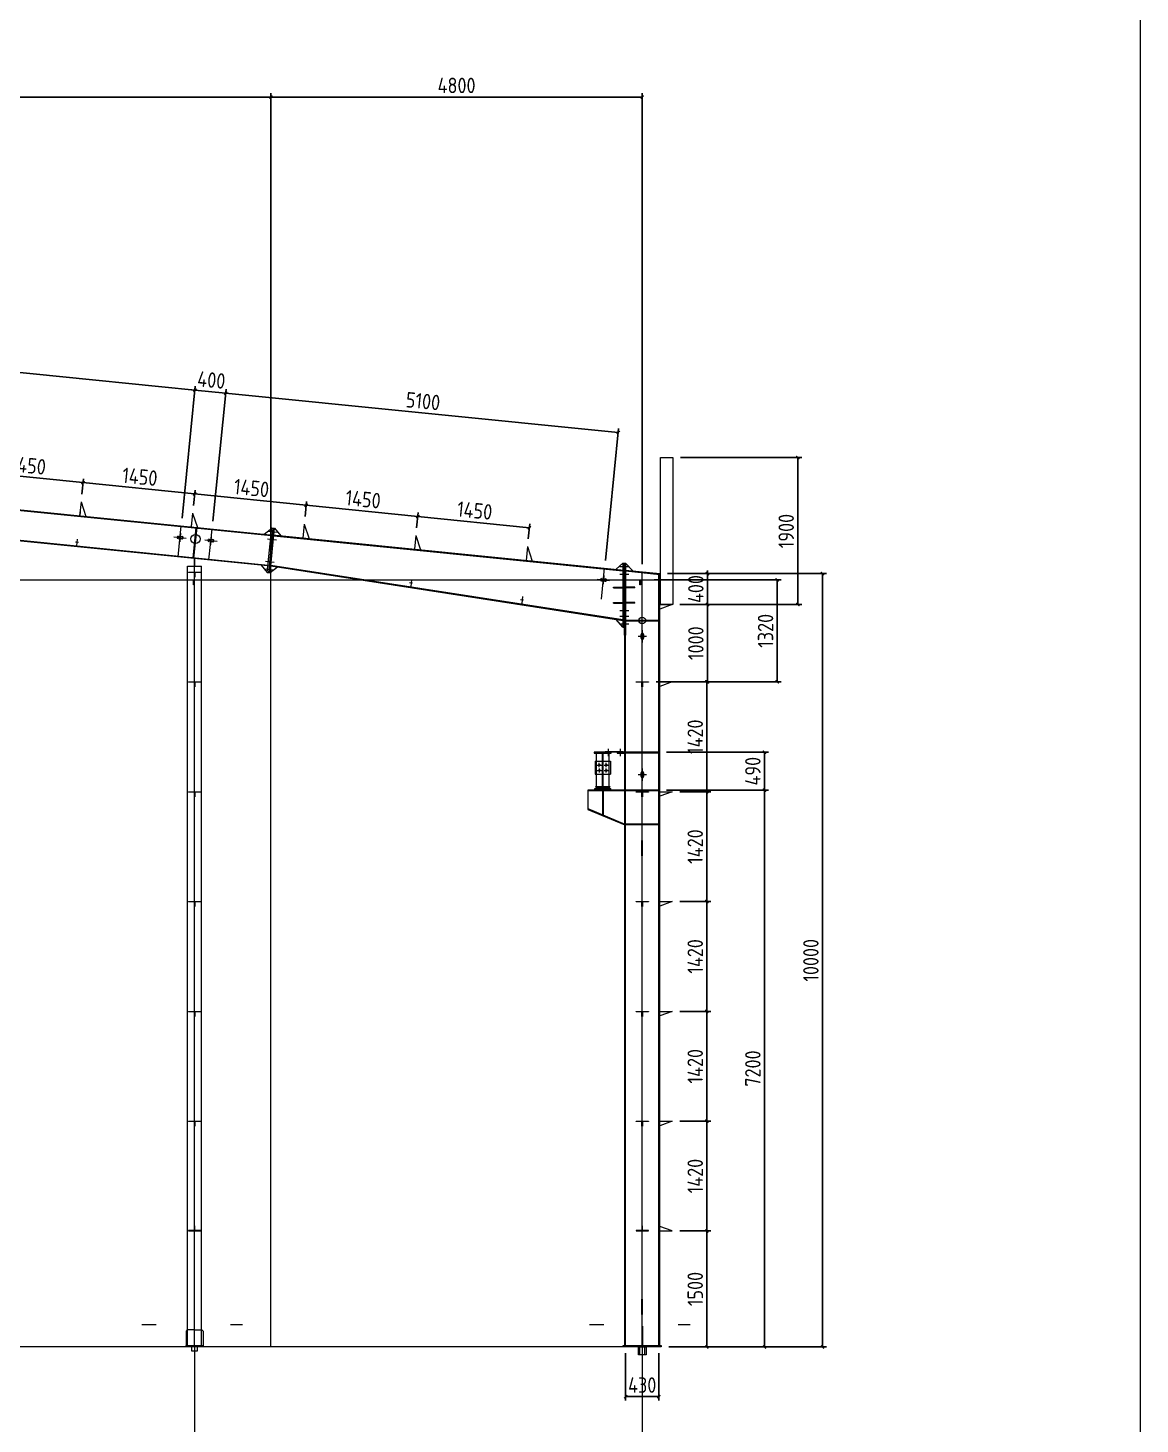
# Model space of a CAD drawing. Extents: x 485428 to 797698, y 56414 to 211814.
# Drawn here: x 658162 to 672538, y 91900 to 109952 of the extents above; entities that cross this region are included whole.
import ezdxf

# ---------------------------------------------------------------- set-up
doc = ezdxf.new("R2010")
doc.units = 0
doc.header["$LTSCALE"] = 1000
doc.header["$MEASUREMENT"] = 0
doc.layers.add('AXIS', color=3, linetype='Continuous')
doc.layers.add('DOTE', color=1, linetype='Continuous')
doc.styles.get("Standard").update_dxf_attribs({"font": 'gbenor.shx', "bigfont": 'gbcbig.shx'})
doc.dimstyles.get("Standard").update_dxf_attribs({"dimscale": 100, "dimtxt": 2, "dimasz": 0.4, "dimexe": 0.5, "dimexo": 1, "dimgap": 0.5, "dimtad": 1, "dimdec": 0, "dimzin": 0, "dimdsep": 46, "dimtxsty": 'Standard', "dimblk": 'ARCHTICK', "dimcen": 0.09, "dimadec": 0, "dimazin": 0, "dimtfac": 1, "dimtdec": 0, "dimtix": 1, "dimtmove": 2, "dimatfit": 3, "dimfxl": 1, "dimtolj": 1, "dimtzin": 0, "dimarcsym": 0})

# ---------------------------------------------------------------- blocks, each defined once
blk = doc.blocks.new('_ArchTick')
at = {"color": 0, "linetype": 'ByBlock', "const_width": 0.4}
blk.add_lwpolyline([(-0.5, -0.5), (0.5, 0.5)], dxfattribs=at)
blk = doc.blocks.new('*D109')
at = {"color": 3, "lineweight": -2}
for p, q in [((654303, 104197), (654303, 109109)), ((654303, 109059), (661303, 109059)), ((661303, 103297), (661303, 109109))]:
    blk.add_line(p, q, dxfattribs=at)
at = {"layer": 'Defpoints', "color": 0}
for p in [(661303, 109059), (654303, 104097), (661303, 103197)]:
    blk.add_point(p, dxfattribs=at)
at = {"color": 3, "lineweight": -2, "xscale": 40, "yscale": 40, "zscale": 40, "rotation": 180}
blk.add_blockref('_ArchTick', (654303, 109059), dxfattribs=at)
at = {"color": 3, "lineweight": -2, "xscale": 40, "yscale": 40, "zscale": 40}
blk.add_blockref('_ArchTick', (661303, 109059), dxfattribs=at)
at = {"color": 0, "lineweight": 15, "insert": (657803, 109209), "char_height": 200, "attachment_point": 5}
blk.add_mtext('\\A1;7000', dxfattribs=at)
blk = doc.blocks.new('*D111')
at = {"color": 3, "lineweight": -2}
for p, q in [((661303, 103298), (661303, 109109)), ((661303, 109059), (666103, 109059)), ((666103, 103019), (666103, 109109))]:
    blk.add_line(p, q, dxfattribs=at)
at = {"layer": 'Defpoints', "color": 0}
for p in [(666103, 109059), (661303, 103198), (666103, 102919)]:
    blk.add_point(p, dxfattribs=at)
at = {"color": 3, "lineweight": -2, "xscale": 40, "yscale": 40, "zscale": 40, "rotation": 180}
blk.add_blockref('_ArchTick', (661303, 109059), dxfattribs=at)
at = {"color": 3, "lineweight": -2, "xscale": 40, "yscale": 40, "zscale": 40}
blk.add_blockref('_ArchTick', (666103, 109059), dxfattribs=at)
at = {"color": 0, "lineweight": 15, "insert": (663703, 109209), "char_height": 200, "attachment_point": 5}
blk.add_mtext('\\A1;4800', dxfattribs=at)
blk = doc.blocks.new('*D197')
at = {"color": 3, "lineweight": -2}
for p, q in [((657416, 104067), (657436, 104269)), ((657431, 104219), (658874, 104073)), ((658859, 103923), (658879, 104123))]:
    blk.add_line(p, q, dxfattribs=at)
at = {"layer": 'Defpoints', "color": 0}
for p in [(658874, 104073), (657406, 103968), (658849, 103823)]:
    blk.add_point(p, dxfattribs=at)
at = {"color": 3, "lineweight": -2, "xscale": 40, "yscale": 40, "zscale": 40}
for p, rotation in [((657431, 104219), 174.2225783567123), ((658874, 104073), 354.2225783567123)]:
    blk.add_blockref('_ArchTick', p, dxfattribs=dict(at, rotation=rotation))
at = {"color": 0, "lineweight": 15, "insert": (658168, 104295), "char_height": 200, "attachment_point": 5, "rotation": 354.2226}
blk.add_mtext('\\A1;1450', dxfattribs=at)
blk = doc.blocks.new('*D198')
at = {"color": 3, "lineweight": -2}
for p, q in [((658859, 103923), (658879, 104123)), ((658874, 104073), (660317, 103927)), ((660302, 103779), (660322, 103977))]:
    blk.add_line(p, q, dxfattribs=at)
at = {"layer": 'Defpoints', "color": 0}
for p in [(658849, 103823), (660317, 103927), (660291, 103679)]:
    blk.add_point(p, dxfattribs=at)
at = {"color": 3, "lineweight": -2, "xscale": 40, "yscale": 40, "zscale": 40}
for p, rotation in [((658874, 104073), 174.2225783567123), ((660317, 103927), 354.2225783567123)]:
    blk.add_blockref('_ArchTick', p, dxfattribs=dict(at, rotation=rotation))
at = {"color": 0, "lineweight": 15, "insert": (659610, 104149), "char_height": 200, "attachment_point": 5, "rotation": 354.2226}
blk.add_mtext('\\A1;1450', dxfattribs=at)
blk = doc.blocks.new('*D199')
at = {"color": 3, "lineweight": -2}
for p, q in [((660302, 103779), (660322, 103977)), ((660317, 103927), (661759, 103781)), ((661744, 103634), (661764, 103831))]:
    blk.add_line(p, q, dxfattribs=at)
at = {"layer": 'Defpoints', "color": 0}
for p in [(660291, 103679), (661759, 103781), (661734, 103535)]:
    blk.add_point(p, dxfattribs=at)
at = {"color": 3, "lineweight": -2, "xscale": 40, "yscale": 40, "zscale": 40}
for p, rotation in [((660317, 103927), 174.2225783567123), ((661759, 103781), 354.2225783567123)]:
    blk.add_blockref('_ArchTick', p, dxfattribs=dict(at, rotation=rotation))
at = {"color": 0, "lineweight": 15, "insert": (661053, 104003), "char_height": 200, "attachment_point": 5, "rotation": 354.2226}
blk.add_mtext('\\A1;1450', dxfattribs=at)
blk = doc.blocks.new('*D200')
at = {"color": 3, "lineweight": -2}
for p, q in [((661744, 103634), (661764, 103831)), ((661759, 103781), (663202, 103635)), ((663187, 103490), (663207, 103685))]:
    blk.add_line(p, q, dxfattribs=at)
at = {"layer": 'Defpoints', "color": 0}
for p in [(663202, 103635), (661734, 103535), (663177, 103390)]:
    blk.add_point(p, dxfattribs=at)
at = {"color": 3, "lineweight": -2, "xscale": 40, "yscale": 40, "zscale": 40}
for p, rotation in [((661759, 103781), 174.2225783567123), ((663202, 103635), 354.2225783567123)]:
    blk.add_blockref('_ArchTick', p, dxfattribs=dict(at, rotation=rotation))
at = {"color": 0, "lineweight": 15, "insert": (662496, 103858), "char_height": 200, "attachment_point": 5, "rotation": 354.2226}
blk.add_mtext('\\A1;1450', dxfattribs=at)
blk = doc.blocks.new('*D201')
at = {"color": 3, "lineweight": -2}
for p, q in [((663187, 103490), (663207, 103685)), ((663202, 103635), (664644, 103489)), ((664630, 103346), (664649, 103539))]:
    blk.add_line(p, q, dxfattribs=at)
at = {"layer": 'Defpoints', "color": 0}
for p in [(664644, 103489), (663177, 103390), (664620, 103246)]:
    blk.add_point(p, dxfattribs=at)
at = {"color": 3, "lineweight": -2, "xscale": 40, "yscale": 40, "zscale": 40}
for p, rotation in [((663202, 103635), 174.2225783567123), ((664644, 103489), 354.2225783567123)]:
    blk.add_blockref('_ArchTick', p, dxfattribs=dict(at, rotation=rotation))
at = {"color": 0, "lineweight": 15, "insert": (663938, 103712), "char_height": 200, "attachment_point": 5, "rotation": 354.2226}
blk.add_mtext('\\A1;1450', dxfattribs=at)
blk = doc.blocks.new('*D203')
at = {"color": 3, "lineweight": -2}
for p, q in [((654580, 104351), (654733, 105879)), ((654728, 105829), (660320, 105270)), ((660154, 103612), (660325, 105320))]:
    blk.add_line(p, q, dxfattribs=at)
at = {"layer": 'Defpoints', "color": 0}
for p in [(660320, 105270), (654570, 104251), (660144, 103513)]:
    blk.add_point(p, dxfattribs=at)
at = {"color": 3, "lineweight": -2, "xscale": 40, "yscale": 40, "zscale": 40}
for p, rotation in [((654728, 105829), 174.289406862425), ((660320, 105270), 354.2894068624249)]:
    blk.add_blockref('_ArchTick', p, dxfattribs=dict(at, rotation=rotation))
at = {"color": 0, "lineweight": 15, "insert": (657539, 105699), "char_height": 200, "attachment_point": 5, "rotation": 354.2894}
blk.add_mtext('\\A1;5620', dxfattribs=at)
blk = doc.blocks.new('*D204')
at = {"color": 3, "lineweight": -2}
for p, q in [((660154, 103612), (660325, 105320)), ((660320, 105270), (660280, 105274)), ((660320, 105270), (660718, 105230)), ((660552, 103573), (660723, 105280)), ((660718, 105230), (660758, 105226))]:
    blk.add_line(p, q, dxfattribs=at)
at = {"layer": 'Defpoints', "color": 0}
for p in [(660718, 105230), (660144, 103513), (660542, 103473)]:
    blk.add_point(p, dxfattribs=at)
at = {"color": 3, "lineweight": -2, "xscale": 40, "yscale": 40, "zscale": 40}
for p, rotation in [((660320, 105270), 354.2894068624249), ((660718, 105230), 174.289406862425)]:
    blk.add_blockref('_ArchTick', p, dxfattribs=dict(at, rotation=rotation))
at = {"color": 0, "lineweight": 15, "insert": (660534, 105400), "char_height": 200, "attachment_point": 5, "rotation": 354.2894}
blk.add_mtext('\\A1;400', dxfattribs=at)
blk = doc.blocks.new('*D205')
at = {"color": 3, "lineweight": -2}
for p, q in [((660552, 103573), (660723, 105280)), ((660718, 105230), (665793, 104723)), ((665627, 103065), (665798, 104773))]:
    blk.add_line(p, q, dxfattribs=at)
at = {"layer": 'Defpoints', "color": 0}
for p in [(665793, 104723), (660542, 103473), (665617, 102966)]:
    blk.add_point(p, dxfattribs=at)
at = {"color": 3, "lineweight": -2, "xscale": 40, "yscale": 40, "zscale": 40}
for p, rotation in [((660718, 105230), 174.289406862425), ((665793, 104723), 354.2894068624249)]:
    blk.add_blockref('_ArchTick', p, dxfattribs=dict(at, rotation=rotation))
at = {"color": 0, "lineweight": 15, "insert": (663270, 105126), "char_height": 200, "attachment_point": 5, "rotation": 354.2894}
blk.add_mtext('\\A1;5100', dxfattribs=at)
blk = doc.blocks.new('*D206')
at = {"color": 3, "lineweight": -2}
for p, q in [((666588, 94397), (666988, 94397)), ((666938, 92897), (666938, 94397)), ((666448, 92897), (666988, 92897))]:
    blk.add_line(p, q, dxfattribs=at)
at = {"layer": 'Defpoints', "color": 0}
for p in [(666488, 94397), (666938, 94397), (666348, 92897)]:
    blk.add_point(p, dxfattribs=at)
at = {"color": 3, "lineweight": -2, "xscale": 40, "yscale": 40, "zscale": 40}
for p, rotation in [((666938, 94397), 90), ((666938, 92897), 270)]:
    blk.add_blockref('_ArchTick', p, dxfattribs=dict(at, rotation=rotation))
at = {"color": 0, "lineweight": 15, "insert": (666788, 93647), "char_height": 200, "attachment_point": 5, "rotation": 90}
blk.add_mtext('\\A1;1500', dxfattribs=at)
blk = doc.blocks.new('*D207')
at = {"color": 3, "lineweight": -2}
for p, q in [((666588, 95817), (666988, 95817)), ((666938, 94397), (666938, 95817)), ((666588, 94397), (666988, 94397))]:
    blk.add_line(p, q, dxfattribs=at)
at = {"layer": 'Defpoints', "color": 0}
for p in [(666488, 95817), (666938, 95817), (666488, 94397)]:
    blk.add_point(p, dxfattribs=at)
at = {"color": 3, "lineweight": -2, "xscale": 40, "yscale": 40, "zscale": 40}
for p, rotation in [((666938, 95817), 90), ((666938, 94397), 270)]:
    blk.add_blockref('_ArchTick', p, dxfattribs=dict(at, rotation=rotation))
at = {"color": 0, "lineweight": 15, "insert": (666788, 95107), "char_height": 200, "attachment_point": 5, "rotation": 90}
blk.add_mtext('\\A1;1420', dxfattribs=at)
blk = doc.blocks.new('*D208')
at = {"color": 3, "lineweight": -2}
for p, q in [((666588, 97237), (666988, 97237)), ((666938, 95817), (666938, 97237)), ((666588, 95817), (666988, 95817))]:
    blk.add_line(p, q, dxfattribs=at)
at = {"layer": 'Defpoints', "color": 0}
for p in [(666488, 97237), (666938, 97237), (666488, 95817)]:
    blk.add_point(p, dxfattribs=at)
at = {"color": 3, "lineweight": -2, "xscale": 40, "yscale": 40, "zscale": 40}
for p, rotation in [((666938, 97237), 90), ((666938, 95817), 270)]:
    blk.add_blockref('_ArchTick', p, dxfattribs=dict(at, rotation=rotation))
at = {"color": 0, "lineweight": 15, "insert": (666788, 96527), "char_height": 200, "attachment_point": 5, "rotation": 90}
blk.add_mtext('\\A1;1420', dxfattribs=at)
blk = doc.blocks.new('*D209')
at = {"color": 3, "lineweight": -2}
for p, q in [((666588, 98657), (666988, 98657)), ((666938, 97237), (666938, 98657)), ((666588, 97237), (666988, 97237))]:
    blk.add_line(p, q, dxfattribs=at)
at = {"layer": 'Defpoints', "color": 0}
for p in [(666488, 98657), (666938, 98657), (666488, 97237)]:
    blk.add_point(p, dxfattribs=at)
at = {"color": 3, "lineweight": -2, "xscale": 40, "yscale": 40, "zscale": 40}
for p, rotation in [((666938, 98657), 90), ((666938, 97237), 270)]:
    blk.add_blockref('_ArchTick', p, dxfattribs=dict(at, rotation=rotation))
at = {"color": 0, "lineweight": 15, "insert": (666788, 97947), "char_height": 200, "attachment_point": 5, "rotation": 90}
blk.add_mtext('\\A1;1420', dxfattribs=at)
blk = doc.blocks.new('*D210')
at = {"color": 3, "lineweight": -2}
for p, q in [((666588, 100077), (666988, 100077)), ((666938, 98657), (666938, 100077)), ((666588, 98657), (666988, 98657))]:
    blk.add_line(p, q, dxfattribs=at)
at = {"layer": 'Defpoints', "color": 0}
for p in [(666488, 100077), (666938, 100077), (666488, 98657)]:
    blk.add_point(p, dxfattribs=at)
at = {"color": 3, "lineweight": -2, "xscale": 40, "yscale": 40, "zscale": 40}
for p, rotation in [((666938, 100077), 90), ((666938, 98657), 270)]:
    blk.add_blockref('_ArchTick', p, dxfattribs=dict(at, rotation=rotation))
at = {"color": 0, "lineweight": 15, "insert": (666788, 99367), "char_height": 200, "attachment_point": 5, "rotation": 90}
blk.add_mtext('\\A1;1420', dxfattribs=at)
blk = doc.blocks.new('*D211')
at = {"color": 3, "lineweight": -2}
for p, q in [((666588, 101497), (666988, 101497)), ((666938, 100077), (666938, 101497)), ((666588, 100077), (666988, 100077))]:
    blk.add_line(p, q, dxfattribs=at)
at = {"layer": 'Defpoints', "color": 0}
for p in [(666488, 101497), (666938, 101497), (666488, 100077)]:
    blk.add_point(p, dxfattribs=at)
at = {"color": 3, "lineweight": -2, "xscale": 40, "yscale": 40, "zscale": 40}
for p, rotation in [((666938, 101497), 90), ((666938, 100077), 270)]:
    blk.add_blockref('_ArchTick', p, dxfattribs=dict(at, rotation=rotation))
at = {"color": 0, "lineweight": 15, "insert": (666788, 100787), "char_height": 200, "attachment_point": 5, "rotation": 90}
blk.add_mtext('\\A1;1420', dxfattribs=at)
blk = doc.blocks.new('*D212')
at = {"color": 3, "lineweight": -2}
for p, q in [((666418, 100097), (667733, 100097)), ((667683, 92897), (667683, 100097)), ((666448, 92897), (667733, 92897))]:
    blk.add_line(p, q, dxfattribs=at)
at = {"layer": 'Defpoints', "color": 0}
for p in [(666318, 100097), (667683, 100097), (666348, 92897)]:
    blk.add_point(p, dxfattribs=at)
at = {"color": 3, "lineweight": -2, "xscale": 40, "yscale": 40, "zscale": 40}
for p, rotation in [((667683, 100097), 90), ((667683, 92897), 270)]:
    blk.add_blockref('_ArchTick', p, dxfattribs=dict(at, rotation=rotation))
at = {"color": 0, "lineweight": 15, "insert": (667533, 96497), "char_height": 200, "attachment_point": 5, "rotation": 90}
blk.add_mtext('\\A1;7200', dxfattribs=at)
blk = doc.blocks.new('*D213')
at = {"color": 3, "lineweight": -2}
for p, q in [((666418, 100587), (667733, 100587)), ((667683, 100097), (667683, 100587)), ((666418, 100097), (667733, 100097))]:
    blk.add_line(p, q, dxfattribs=at)
at = {"layer": 'Defpoints', "color": 0}
for p in [(666318, 100587), (667683, 100587), (666318, 100097)]:
    blk.add_point(p, dxfattribs=at)
at = {"color": 3, "lineweight": -2, "xscale": 40, "yscale": 40, "zscale": 40}
for p, rotation in [((667683, 100587), 90), ((667683, 100097), 270)]:
    blk.add_blockref('_ArchTick', p, dxfattribs=dict(at, rotation=rotation))
at = {"color": 0, "lineweight": 15, "insert": (667533, 100342), "char_height": 200, "attachment_point": 5, "rotation": 90}
blk.add_mtext('\\A1;490', dxfattribs=at)
blk = doc.blocks.new('*D214')
at = {"color": 3, "lineweight": -2}
for p, q in [((666428, 102897), (668483, 102897)), ((668433, 92897), (668433, 102897)), ((666448, 92897), (668483, 92897))]:
    blk.add_line(p, q, dxfattribs=at)
at = {"layer": 'Defpoints', "color": 0}
for p in [(666328, 102897), (668433, 102897), (666348, 92897)]:
    blk.add_point(p, dxfattribs=at)
at = {"color": 3, "lineweight": -2, "xscale": 40, "yscale": 40, "zscale": 40}
for p, rotation in [((668433, 102897), 90), ((668433, 92897), 270)]:
    blk.add_blockref('_ArchTick', p, dxfattribs=dict(at, rotation=rotation))
at = {"color": 0, "lineweight": 15, "insert": (668283, 97897), "char_height": 200, "attachment_point": 5, "rotation": 90}
blk.add_mtext('\\A1;10000', dxfattribs=at)
blk = doc.blocks.new('*D382')
at = {"color": 0, "lineweight": -2}
for p, q in [((665888, 92817), (665888, 92205)), ((666318, 92817), (666318, 92205)), ((665888, 92255), (666318, 92255))]:
    blk.add_line(p, q, dxfattribs=at)
at = {"layer": 'Defpoints', "color": 0}
for p in [(665888, 92917), (666318, 92917), (666318, 92255)]:
    blk.add_point(p, dxfattribs=at)
at = {"color": 0, "lineweight": -2, "xscale": 40, "yscale": 40, "zscale": 40, "rotation": 180}
blk.add_blockref('_ArchTick', (665888, 92255), dxfattribs=at)
at = {"color": 0, "lineweight": -2, "xscale": 40, "yscale": 40, "zscale": 40}
blk.add_blockref('_ArchTick', (666318, 92255), dxfattribs=at)
at = {"color": 0, "lineweight": 15, "insert": (666103, 92405), "char_height": 200, "attachment_point": 5}
blk.add_mtext('\\A1;430', dxfattribs=at)
blk = doc.blocks.new('*D3295')
at = {"color": 3, "lineweight": -2}
for p, q in [((666588, 102497), (666996, 102497)), ((666946, 101497), (666946, 102497)), ((666588, 101497), (666996, 101497))]:
    blk.add_line(p, q, dxfattribs=at)
at = {"layer": 'Defpoints', "color": 0}
for p in [(666488, 102497), (666946, 102497), (666488, 101497)]:
    blk.add_point(p, dxfattribs=at)
at = {"color": 3, "lineweight": -2, "xscale": 40, "yscale": 40, "zscale": 40}
for p, rotation in [((666946, 102497), 90), ((666946, 101497), 270)]:
    blk.add_blockref('_ArchTick', p, dxfattribs=dict(at, rotation=rotation))
at = {"color": 0, "lineweight": 15, "insert": (666796, 101997), "char_height": 200, "attachment_point": 5, "rotation": 90}
blk.add_mtext('\\A1;1000', dxfattribs=at)
blk = doc.blocks.new('*D3296')
at = {"color": 3, "lineweight": -2}
for p, q in [((666428, 102897), (666996, 102897)), ((666946, 102897), (666946, 102937)), ((666946, 102497), (666946, 102897)), ((666588, 102497), (666996, 102497)), ((666946, 102497), (666946, 102457))]:
    blk.add_line(p, q, dxfattribs=at)
at = {"layer": 'Defpoints', "color": 0}
for p in [(666328, 102897), (666946, 102897), (666488, 102497)]:
    blk.add_point(p, dxfattribs=at)
at = {"color": 3, "lineweight": -2, "xscale": 40, "yscale": 40, "zscale": 40}
for p, rotation in [((666946, 102897), 270), ((666946, 102497), 90)]:
    blk.add_blockref('_ArchTick', p, dxfattribs=dict(at, rotation=rotation))
at = {"color": 0, "lineweight": 15, "insert": (666796, 102697), "char_height": 200, "attachment_point": 5, "rotation": 90}
blk.add_mtext('\\A1;400', dxfattribs=at)
blk = doc.blocks.new('*D3373')
at = {"color": 3, "lineweight": -2}
for p, q in [((666257, 102817), (667897, 102817)), ((667847, 101497), (667847, 102817)), ((666282, 101497), (667897, 101497))]:
    blk.add_line(p, q, dxfattribs=at)
at = {"layer": 'Defpoints', "color": 0}
for p in [(666157, 102817), (667847, 102817), (666182, 101497)]:
    blk.add_point(p, dxfattribs=at)
at = {"color": 3, "lineweight": -2, "xscale": 40, "yscale": 40, "zscale": 40}
for p, rotation in [((667847, 102817), 90), ((667847, 101497), 270)]:
    blk.add_blockref('_ArchTick', p, dxfattribs=dict(at, rotation=rotation))
at = {"color": 0, "lineweight": 15, "insert": (667697, 102157), "char_height": 200, "attachment_point": 5, "rotation": 90}
blk.add_mtext('\\A1;1320', dxfattribs=at)
blk = doc.blocks.new('*D3375')
at = {"color": 3, "lineweight": -2}
for p, q in [((666598, 104397), (668164, 104397)), ((668114, 104397), (668114, 102497)), ((666598, 102497), (668164, 102497))]:
    blk.add_line(p, q, dxfattribs=at)
at = {"layer": 'Defpoints', "color": 0}
for p in [(666498, 104397), (666498, 102497), (668114, 102497)]:
    blk.add_point(p, dxfattribs=at)
at = {"color": 3, "lineweight": -2, "xscale": 40, "yscale": 40, "zscale": 40}
for p, rotation in [((668114, 104397), 90), ((668114, 102497), 270)]:
    blk.add_blockref('_ArchTick', p, dxfattribs=dict(at, rotation=rotation))
at = {"color": 0, "lineweight": 15, "insert": (667964, 103447), "char_height": 200, "attachment_point": 5, "rotation": 90}
blk.add_mtext('\\A1;1900', dxfattribs=at)

msp = doc.modelspace()

# ---------------------------------------------------------------- linework, layer by layer
at = {"color": 4, "lineweight": 15}
for p, q in [((666338.3, 102497), (666338.3, 104397)), ((666338.3, 104397), (666498.3, 104397)), ((666498.3, 104397), (666498.3, 102497)), ((666498.3, 102497), (666338.3, 102497))]:
    msp.add_line(p, q, dxfattribs=at)
at = {"lineweight": 15}
for p, q in [((654303.3, 104097), (661336.2, 103395)), ((654303.3, 104088.9), (661304.5, 103390.1)), ((654321.3, 103701.2), (661266.3, 103008)), ((654321.3, 103693.2), (661301.3, 102996.5)), ((658776.2, 103306), (658816, 103302)), ((660049.6, 103371.6), (660208.8, 103355.7)), ((660102.8, 103351.2), (660152.6, 103346.2)), ((660105.8, 103381), (660155.6, 103376.1)), ((660134.7, 103418.4), (660123.7, 103308.9)), ((660447.6, 103331.8), (660606.8, 103315.9)), ((660500.8, 103311.4), (660550.6, 103306.4)), ((660503.8, 103341.2), (660553.6, 103336.3)), ((660532.7, 103378.6), (660521.7, 103269.1)), ((661323.2, 103396.3), (665870.3, 102942.8)), ((661340.1, 103384.5), (665852.3, 102934.5)), ((660226.3, 102995), (660406.3, 102995)), ((661301.4, 102996.5), (665852.3, 102291.3)), ((661302.3, 103006.4), (665852.3, 102301.5)), ((665888.3, 102941), (666328.3, 102897)), ((665888.3, 102930.9), (666328.3, 102886.9)), ((629269.3, 102817), (666274.7, 102817)), ((663095.3, 102781.6), (663134.9, 102775.5)), ((665522.3, 102824.3), (665681.5, 102808.4)), ((665575.5, 102803.9), (665625.3, 102798.9)), ((665578.5, 102833.8), (665628.3, 102828.8)), ((665607.4, 102871.1), (665596.4, 102761.6)), ((664530.5, 102562.2), (664570.1, 102556.1)), ((666158.3, 102085.7), (666048.3, 102085.7)), ((666088.3, 102085.7), (666088.3, 102110.7)), ((666088.3, 102060.7), (666088.3, 102085.7)), ((666103.3, 102165.7), (666103.3, 102005.7)), ((666118.3, 102110.7), (666118.3, 102060.7)), ((665593.3, 100587), (665483.3, 100587)), ((665483.3, 100587), (665483.3, 100577)), ((665483.3, 100577), (665703.3, 100577)), ((665513.3, 100117), (665513.3, 100582)), ((665673.3, 100582), (665513.3, 100582)), ((665590.3, 100145), (665590.3, 100577)), ((665703.3, 100587), (665593.3, 100587)), ((665596.3, 100145), (665596.3, 100577)), ((665623.3, 100597), (665858.3, 100597)), ((665623.3, 100587), (665623.3, 100597)), ((665858.3, 100587), (665628.3, 100587)), ((665663.3, 100631), (665663.3, 100537)), ((665663.3, 100587), (665663.3, 100597)), ((665673.3, 100582), (665673.3, 100117)), ((665703.3, 100577), (665703.3, 100587)), ((665878.3, 100587), (665778.3, 100587)), ((665778.3, 100587), (665778.3, 100577)), ((665778.3, 100577), (665878.3, 100577)), ((665818.3, 100631), (665818.3, 100537)), ((665858.3, 100597), (665858.3, 100587)), ((666318.3, 100587), (665878.3, 100587)), ((666318.3, 100577), (665878.3, 100577)), ((665493.3, 100472), (665693.3, 100472)), ((665493.3, 100472), (665493.3, 100302)), ((665522.3, 100422), (665574.3, 100422)), ((665548.3, 100396), (665548.3, 100448)), ((665548.5, 100326), (665548.5, 100378)), ((665612.5, 100422), (665664.5, 100422)), ((665638.5, 100396), (665638.5, 100448)), ((665638.5, 100326), (665638.5, 100378)), ((665693.3, 100472), (665693.3, 100302)), ((666103.3, 100377), (666103.3, 100217)), ((665493.3, 100302), (665693.3, 100302)), ((665522.5, 100352), (665574.5, 100352)), ((665612.5, 100352), (665664.5, 100352)), ((666158.3, 100297), (666048.3, 100297)), ((666088.3, 100297), (666088.3, 100322)), ((666088.3, 100272), (666088.3, 100297)), ((666118.3, 100322), (666118.3, 100272)), ((665878.3, 100097), (665398.3, 100097)), ((665398.3, 100097), (665398.3, 99847)), ((665878.3, 100087), (665398.3, 100087)), ((665488.3, 100117), (665698.3, 100117)), ((665488.3, 100097), (665488.3, 100117)), ((665503.3, 100137), (665503.3, 100145)), ((665503.3, 100145), (665683.3, 100145)), ((665593.3, 100137), (665503.3, 100137)), ((665513.3, 100137), (665683.3, 100137)), ((665673.3, 100117), (665513.3, 100117)), ((665588.3, 100087), (665588.3, 99767.8)), ((665598.3, 100087), (665598.3, 99763.6)), ((665683.3, 100145), (665683.3, 100137)), ((665698.3, 100097), (665698.3, 100117)), ((666318.3, 100097), (665888.3, 100097)), ((666318.3, 100087), (665888.3, 100087)), ((665398.3, 99857.8), (665878.3, 99657.8)), ((665398.3, 99847), (665878.3, 99647)), ((666318.3, 99657), (665888.3, 99657)), ((666318.3, 99647), (665888.3, 99647)), ((659635.9, 93187.3), (659819.8, 93187.3)), ((660781.9, 93187.3), (660934.8, 93187.3)), ((665422.9, 93187.3), (665606.8, 93187.3)), ((666568.9, 93187.3), (666721.8, 93187.3)), ((666328.3, 92897), (622645.3, 92897)), ((666053.3, 92897), (666153.3, 92897))]:
    msp.add_line(p, q, dxfattribs=at)
at = {"color": 2, "lineweight": 15}
for p, q in [((658848.6, 103823.3), (658830.5, 103644.2)), ((658848.6, 103823.3), (658910.1, 103636.5)), ((658835.8, 103696.7), (658831.1, 103649.5)), ((660291.5, 103679), (660273.3, 103500)), ((660291.5, 103679), (660353, 103492.2)), ((660278.7, 103554.1), (660274, 103506.9)), ((660298.3, 103095.5), (660338.1, 103493.5)), ((660308.3, 103094.5), (660348.1, 103492.5)), ((661215.8, 103405.7), (661314.3, 103486.3)), ((661256.5, 102910.5), (661314.2, 103487.6)), ((661270, 103445.5), (661385.4, 103434)), ((661274.4, 102908.7), (661332.1, 103485.8)), ((661292.3, 102906.9), (661350, 103484)), ((661314.2, 103487.6), (661350, 103484)), ((661350.1, 103482.7), (661430.7, 103384.2)), ((661734.2, 103534.8), (661716.1, 103355.7)), ((661734.2, 103534.8), (661795.8, 103348)), ((658800.1, 103343.8), (658791.1, 103254.2)), ((661260, 103346), (661375.5, 103334.5)), ((663177, 103390.5), (663158.9, 103211.4)), ((663177, 103390.5), (663238.6, 103203.7)), ((660316.3, 103095), (660316.3, 102995)), ((664619.9, 103246.2), (664601.7, 103067.1)), ((664619.9, 103246.2), (664681.4, 103059.4)), ((660236.3, 102911), (660236.3, 102917)), ((660236.3, 102917), (660316.3, 102917)), ((660396.3, 102911), (660236.3, 102911)), ((660313.3, 102851), (660313.3, 102911)), ((660313.3, 102911), (660319.3, 102911)), ((660316.3, 102917), (660396.3, 102917)), ((660319.3, 102911), (660319.3, 102851)), ((660396.3, 102917), (660396.3, 102911)), ((661175.9, 103007.7), (661256.5, 102909.2)), ((661221.2, 102957.9), (661336.6, 102946.4)), ((661231.2, 103057.5), (661346.6, 103045.9)), ((661256.5, 102910.5), (661292.3, 102906.9)), ((661390.3, 102981.3), (661292.4, 102905.6)), ((665852.3, 103033), (665764.4, 102953.4)), ((665812.3, 102988), (665928.3, 102988)), ((665852.3, 103033), (665888.3, 103033)), ((665852.3, 103033), (665852.3, 102203)), ((665870.3, 103033), (665870.3, 102103)), ((665888.3, 103033), (665888.3, 102103)), ((665888.3, 103033), (665979.9, 102931.8)), ((660223.3, 102811), (660223.3, 102817)), ((660223.3, 102817), (660303.3, 102817)), ((660383.3, 102811), (660223.3, 102811)), ((660300.3, 102751), (660300.3, 102811)), ((660300.3, 102811), (660306.3, 102811)), ((660303.3, 102751), (660300.3, 102751)), ((660303.3, 102817), (660383.3, 102817)), ((660303.3, 102817), (660383.3, 102817)), ((660306.3, 102751), (660303.3, 102751)), ((660306.3, 102811), (660306.3, 102751)), ((660316.3, 102851), (660313.3, 102851)), ((660319.3, 102851), (660316.3, 102851)), ((660383.3, 102817), (660383.3, 102811)), ((663119.2, 102818.4), (663110.1, 102728.7)), ((665732.3, 102713), (665732.3, 102723)), ((665732.3, 102723), (665852.3, 102723)), ((665812.3, 102888), (665928.3, 102888)), ((665812.3, 102818), (665928.3, 102818)), ((666008.3, 102723), (665888.3, 102723)), ((665996.6, 102811), (665996.6, 102817)), ((665996.6, 102817), (666076.6, 102817)), ((666156.6, 102811), (665996.6, 102811)), ((666008.3, 102713), (666008.3, 102723)), ((666073.6, 102751), (666073.6, 102811)), ((666073.6, 102811), (666079.6, 102811)), ((666076.6, 102751), (666073.6, 102751)), ((666076.6, 102817), (666156.6, 102817)), ((666079.6, 102751), (666076.6, 102751)), ((666077.5, 102817), (666157.5, 102817)), ((666079.6, 102811), (666079.6, 102751)), ((666156.6, 102817), (666156.6, 102811)), ((664554.4, 102599), (664545.3, 102509.3)), ((665732.3, 102713), (665852.3, 102713)), ((666008.3, 102713), (665888.3, 102713)), ((665732.3, 102513), (665732.3, 102523)), ((665732.3, 102523), (665852.3, 102523)), ((665732.3, 102513), (665852.3, 102513)), ((665812.3, 102418), (665928.3, 102418)), ((666008.3, 102523), (665888.3, 102523)), ((666008.3, 102513), (665888.3, 102513)), ((666008.3, 102513), (666008.3, 102523)), ((666328.3, 102497), (666488.3, 102497)), ((666488.3, 102497), (666328.3, 102437)), ((665852.3, 102203), (665765, 102304.9)), ((665812.3, 102348), (665928.3, 102348)), ((665812.3, 102248), (665928.3, 102248)), ((665852.3, 102203), (665870.3, 102203)), ((665888.3, 102295.7), (666318.3, 102295.7)), ((665888.3, 102285.7), (666318.3, 102285.7)), ((665888.3, 102103), (665870.3, 102103)), ((660236.3, 101491), (660236.3, 101497)), ((660236.3, 101497), (660316.3, 101497)), ((660396.3, 101491), (660236.3, 101491)), ((660313.3, 101431), (660313.3, 101491)), ((660313.3, 101491), (660319.3, 101491)), ((660316.3, 101497), (660396.3, 101497)), ((660319.3, 101491), (660319.3, 101431)), ((660396.3, 101497), (660396.3, 101491)), ((666022.5, 101491), (666022.5, 101497)), ((666022.5, 101497), (666102.5, 101497)), ((666182.5, 101491), (666022.5, 101491)), ((666099.5, 101431), (666099.5, 101491)), ((666099.5, 101491), (666105.5, 101491)), ((666102.5, 101497), (666182.5, 101497)), ((666105.5, 101491), (666105.5, 101431)), ((666182.5, 101497), (666182.5, 101491)), ((666328.3, 101497), (666488.3, 101497)), ((666328.3, 101497), (666488.3, 101497)), ((666488.3, 101497), (666328.3, 101437)), ((660316.3, 101431), (660313.3, 101431)), ((660319.3, 101431), (660316.3, 101431)), ((666102.5, 101431), (666099.5, 101431)), ((666105.5, 101431), (666102.5, 101431)), ((660236.3, 100071), (660236.3, 100077)), ((660236.3, 100077), (660316.3, 100077)), ((660396.3, 100071), (660236.3, 100071)), ((660313.3, 100011), (660313.3, 100071)), ((660313.3, 100071), (660319.3, 100071)), ((660316.3, 100011), (660313.3, 100011)), ((660316.3, 100077), (660396.3, 100077)), ((660319.3, 100011), (660316.3, 100011)), ((660319.3, 100071), (660319.3, 100011)), ((660396.3, 100077), (660396.3, 100071)), ((666022.5, 100071), (666022.5, 100077)), ((666022.5, 100077), (666102.5, 100077)), ((666182.5, 100071), (666022.5, 100071)), ((666099.5, 100011), (666099.5, 100071)), ((666099.5, 100071), (666105.5, 100071)), ((666102.5, 100011), (666099.5, 100011)), ((666102.5, 100077), (666182.5, 100077)), ((666105.5, 100011), (666102.5, 100011)), ((666105.5, 100071), (666105.5, 100011)), ((666182.5, 100077), (666182.5, 100071)), ((666328.3, 100077), (666488.3, 100077)), ((666328.3, 100077), (666488.3, 100077)), ((666488.3, 100077), (666328.3, 100017)), ((666099.3, 99247), (666099.3, 99447)), ((666099.3, 99447), (666107.3, 99447)), ((666107.3, 99247), (666107.3, 99447)), ((666107.3, 99247), (666099.3, 99247)), ((660236.3, 98651), (660236.3, 98657)), ((660236.3, 98657), (660316.3, 98657)), ((660396.3, 98651), (660236.3, 98651)), ((660313.3, 98591), (660313.3, 98651)), ((660313.3, 98651), (660319.3, 98651)), ((660316.3, 98591), (660313.3, 98591)), ((660316.3, 98657), (660396.3, 98657)), ((660319.3, 98591), (660316.3, 98591)), ((660319.3, 98651), (660319.3, 98591)), ((660396.3, 98657), (660396.3, 98651)), ((666022.5, 98651), (666022.5, 98657)), ((666022.5, 98657), (666102.5, 98657)), ((666182.5, 98651), (666022.5, 98651)), ((666099.5, 98591), (666099.5, 98651)), ((666099.5, 98651), (666105.5, 98651)), ((666102.5, 98591), (666099.5, 98591)), ((666102.5, 98657), (666182.5, 98657)), ((666105.5, 98591), (666102.5, 98591)), ((666105.5, 98651), (666105.5, 98591)), ((666182.5, 98657), (666182.5, 98651)), ((666328.3, 98657), (666488.3, 98657)), ((666328.3, 98657), (666488.3, 98657)), ((666488.3, 98657), (666328.3, 98597)), ((660236.3, 97231), (660236.3, 97237)), ((660236.3, 97237), (660316.3, 97237)), ((660396.3, 97231), (660236.3, 97231)), ((660313.3, 97171), (660313.3, 97231)), ((660313.3, 97231), (660319.3, 97231)), ((660316.3, 97171), (660313.3, 97171)), ((660316.3, 97237), (660396.3, 97237)), ((660319.3, 97171), (660316.3, 97171)), ((660319.3, 97231), (660319.3, 97171)), ((660396.3, 97237), (660396.3, 97231)), ((666022.5, 97231), (666022.5, 97237)), ((666022.5, 97237), (666102.5, 97237)), ((666182.5, 97231), (666022.5, 97231)), ((666099.5, 97171), (666099.5, 97231)), ((666099.5, 97231), (666105.5, 97231)), ((666102.5, 97171), (666099.5, 97171)), ((666102.5, 97237), (666182.5, 97237)), ((666105.5, 97171), (666102.5, 97171)), ((666105.5, 97231), (666105.5, 97171)), ((666182.5, 97237), (666182.5, 97231)), ((666328.3, 97237), (666488.3, 97237)), ((666328.3, 97237), (666488.3, 97237)), ((666488.3, 97237), (666328.3, 97177)), ((660236.3, 95811), (660236.3, 95817)), ((660236.3, 95817), (660316.3, 95817)), ((660396.3, 95811), (660236.3, 95811)), ((660313.3, 95751), (660313.3, 95811)), ((660313.3, 95811), (660319.3, 95811)), ((660316.3, 95751), (660313.3, 95751)), ((660316.3, 95817), (660396.3, 95817)), ((660319.3, 95751), (660316.3, 95751)), ((660319.3, 95811), (660319.3, 95751)), ((660396.3, 95817), (660396.3, 95811)), ((666022.5, 95811), (666022.5, 95817)), ((666022.5, 95817), (666102.5, 95817)), ((666182.5, 95811), (666022.5, 95811)), ((666099.5, 95751), (666099.5, 95811)), ((666099.5, 95811), (666105.5, 95811)), ((666102.5, 95751), (666099.5, 95751)), ((666102.5, 95817), (666182.5, 95817)), ((666105.5, 95751), (666102.5, 95751)), ((666105.5, 95811), (666105.5, 95751)), ((666182.5, 95817), (666182.5, 95811)), ((666328.3, 95817), (666488.3, 95817)), ((666328.3, 95817), (666488.3, 95817)), ((666488.3, 95817), (666328.3, 95757)), ((660316.3, 94463), (660313.3, 94463)), ((660313.3, 94463), (660313.3, 94403)), ((660319.3, 94463), (660316.3, 94463)), ((660319.3, 94403), (660319.3, 94463)), ((666102.5, 94463), (666099.5, 94463)), ((666099.5, 94463), (666099.5, 94403)), ((666105.5, 94463), (666102.5, 94463)), ((666105.5, 94403), (666105.5, 94463)), ((666488.3, 94397), (666328.3, 94457)), ((660396.3, 94403), (660236.3, 94403)), ((660236.3, 94403), (660236.3, 94397)), ((660236.3, 94397), (660316.3, 94397)), ((660313.3, 94403), (660319.3, 94403)), ((660316.3, 94397), (660396.3, 94397)), ((660396.3, 94397), (660396.3, 94403)), ((666182.5, 94403), (666022.5, 94403)), ((666022.5, 94403), (666022.5, 94397)), ((666022.5, 94397), (666102.5, 94397)), ((666099.5, 94403), (666105.5, 94403)), ((666102.5, 94397), (666182.5, 94397)), ((666182.5, 94397), (666182.5, 94403)), ((666328.3, 94397), (666488.3, 94397)), ((666328.3, 94397), (666488.3, 94397)), ((666099.3, 93317), (666099.3, 93517)), ((666099.3, 93517), (666107.3, 93517)), ((666107.3, 93317), (666107.3, 93517)), ((666103.3, 93167), (666098.3, 93167)), ((666098.3, 93167), (666098.3, 92917)), ((666107.3, 93317), (666099.3, 93317)), ((666103.3, 93167), (666108.3, 93167)), ((666108.3, 93167), (666108.3, 92917)), ((660221.3, 93117), (660206.3, 93102)), ((660206.3, 93102), (660206.3, 92917)), ((660316.3, 93117), (660221.3, 93117)), ((660316.3, 93117), (660411.3, 93117)), ((660411.3, 93117), (660426.3, 93102)), ((660426.3, 93102), (660426.3, 92917)), ((660206.3, 92897), (660206.3, 92917)), ((660206.3, 92917), (660426.3, 92917)), ((660426.3, 92897), (660206.3, 92897)), ((660426.3, 92917), (660426.3, 92897)), ((665858.3, 92897), (665858.3, 92917)), ((665858.3, 92917), (666348.3, 92917)), ((666348.3, 92897), (665858.3, 92897)), ((666348.3, 92917), (666348.3, 92897))]:
    msp.add_line(p, q, dxfattribs=at)
at = {"color": 1, "lineweight": 15}
for p, q in [((660104.3, 103114.9), (660144.1, 103512.9)), ((660303.3, 103095), (660343.1, 103493)), ((660502.3, 103075.1), (660542.1, 103473.1)), ((660079.4, 103117.4), (660080.2, 103125.3)), ((660129.2, 103112.4), (660130, 103120.3)), ((665577, 102567.6), (665616.8, 102965.6)), ((665593.3, 100587), (665593.3, 100137)), ((665593.3, 100087), (665593.3, 99765.7)), ((660276.3, 92897), (660276.3, 92847)), ((660276.3, 92847), (660356.3, 92847)), ((660356.3, 92847), (660356.3, 92897)), ((666053.3, 92797), (666053.3, 92897)), ((666153.3, 92797), (666053.3, 92797)), ((666073.3, 92797), (666073.3, 92897)), ((666133.3, 92897), (666133.3, 92797)), ((666153.3, 92897), (666153.3, 92797))]:
    msp.add_line(p, q, dxfattribs=at)
at = {"lineweight": 15}
msp.add_lwpolyline([(619078.1, 117314.2), (672538.1, 117314.2), (672538.1, 79514.2), (619078.1, 79514.2)], close=True, dxfattribs=at)
for centre, radius in [((660328.3, 103345.3), 58.7), ((666103.3, 102290.8), 43.4), ((665548.3, 100422), 11), ((665638.3, 100422), 11), ((665548.3, 100352), 11), ((665638.3, 100352), 11)]:
    msp.add_circle(centre, radius, dxfattribs=at)
for centre, start, end in [((660104.3, 103366.1), 84.28941, 264.28941), ((660154.1, 103361.1), 264.28941, 84.28941), ((660502.3, 103326.3), 84.28941, 264.28941), ((660552.1, 103321.3), 264.28941, 84.28941), ((665577, 102818.8), 84.28941, 264.28941), ((665626.8, 102813.9), 264.28941, 84.28941), ((666103.3, 102110.7), 0, 180), ((666103.3, 102060.7), 180, 0), ((666103.3, 100322), 0, 180), ((666103.3, 100272), 180, 0)]:
    msp.add_arc(centre, 15, start, end, dxfattribs=at)
at = {"layer": 'AXIS', "lineweight": 15}
for p, q in [((660316.3, 92897), (660316.3, 88897)), ((666103.3, 92897), (666103.3, 88897))]:
    msp.add_line(p, q, dxfattribs=at)
at = {"layer": 'DOTE', "lineweight": 15}
for p, q in [((661303.3, 92897), (661303.3, 104097)), ((661303.3, 92897), (661303.3, 104097)), ((660316.3, 92897), (660316.3, 103095)), ((666103.3, 92897), (666103.3, 102897))]:
    msp.add_line(p, q, dxfattribs=at)
at = {"layer": 'DOTE', "color": 0, "lineweight": 15}
for p, q in [((660226.3, 92917), (660226.3, 102995)), ((660406.3, 92917), (660406.3, 102995)), ((665888.3, 92917), (665888.3, 102941)), ((666328.3, 92917), (666328.3, 102897)), ((666318.3, 92917), (666318.3, 102887.9)), ((665878.3, 92917), (665878.3, 102103))]:
    msp.add_line(p, q, dxfattribs=at)

# ---------------------------------------------------------------- dimensions: what is measured, and where the dimension line sits
at = {"lineweight": 15}
for base, p1, p2, picture, middle in [((661303.3, 109059.4), (654303.3, 104097), (661303.3, 103197.3), '*D109', (657803.3, 109209.4)), ((666103.3, 109059.4), (661303.3, 103197.6), (666103.3, 102919.5), '*D111', (663703.3, 109209.4))]:
    dim = msp.add_linear_dim(base=base, p1=p1, p2=p2, dimstyle='Standard', override={"dimclrd": 3, "dimclre": 3}, dxfattribs=at)
    dim.commit()
    dim.dimension.update_dxf_attribs({"geometry": picture, "text_midpoint": middle})
for base, p1, p2, angle, picture, middle in [((660319.8, 105270.1), (654569.9, 104251.2), (660144.1, 103512.9), 174.28941, '*D203', (657538.7, 105699)), ((660717.8, 105230.3), (660144.1, 103512.9), (660542.1, 103473.1), 174.28941, '*D204', (660533.8, 105399.5)), ((665792.5, 104722.9), (660542.1, 103473.1), (665616.8, 102965.6), 174.28941, '*D205', (663270.1, 105125.9)), ((658873.9, 104073.2), (657405.8, 103967.6), (658848.6, 103823.3), 174.22258, '*D197', (658167.7, 104295.4)), ((660316.6, 103927.2), (658848.6, 103823.3), (660291.5, 103679), 174.22258, '*D198', (659610.3, 104149.5)), ((661759.2, 103781.3), (660291.5, 103679), (661734.2, 103534.8), 174.22258, '*D199', (661053, 104003.5)), ((663201.8, 103635.3), (661734.2, 103534.8), (663177, 103390.5), 174.22258, '*D200', (662495.6, 103857.5)), ((664644.5, 103489.4), (663177, 103390.5), (664619.9, 103246.2), 174.22258, '*D201', (663938.2, 103711.6)), ((666946, 102897), (666488.3, 102497), (666328.3, 102897), 90, '*D3296', (666796, 102697)), ((668432.7, 102897), (666348.3, 92897), (666328.3, 102897), 90, '*D214', (668282.7, 97897)), ((667846.6, 102817), (666182.5, 101497), (666157.5, 102817), 90, '*D3373', (667696.6, 102157)), ((666946, 102497), (666488.3, 101497), (666488.3, 102497), 90, '*D3295', (666796, 101997)), ((666937.7, 101497), (666488.3, 100077), (666488.3, 101497), 90, '*D211', (666787.7, 100787)), ((667683.4, 100587), (666318.3, 100097), (666318.3, 100587), 90, '*D213', (667533.4, 100342)), ((667683.4, 100097), (666348.3, 92897), (666318.3, 100097), 90, '*D212', (667533.4, 96497)), ((666937.7, 100077), (666488.3, 98657), (666488.3, 100077), 90, '*D210', (666787.7, 99367)), ((666937.7, 98657), (666488.3, 97237), (666488.3, 98657), 90, '*D209', (666787.7, 97947)), ((666937.7, 97237), (666488.3, 95817), (666488.3, 97237), 90, '*D208', (666787.7, 96527)), ((666937.7, 95817), (666488.3, 94397), (666488.3, 95817), 90, '*D207', (666787.7, 95107)), ((666937.7, 94397), (666348.3, 92897), (666488.3, 94397), 90, '*D206', (666787.7, 93647))]:
    dim = msp.add_linear_dim(base=base, p1=p1, p2=p2, angle=angle, dimstyle='Standard', override={"dimclrd": 3, "dimclre": 3}, dxfattribs=at)
    dim.commit()
    dim.dimension.update_dxf_attribs({"geometry": picture, "text_midpoint": middle})
dim = msp.add_aligned_dim(p1=(666498.3, 104397), p2=(666498.3, 102497), distance=1615.2, dimstyle='Standard', override={"dimclrd": 3, "dimclre": 3}, dxfattribs=at)
dim.commit()
dim.dimension.update_dxf_attribs({"geometry": '*D3375', "text_midpoint": (667963.5, 103447)})
dim = msp.add_linear_dim(base=(666318.3, 92254.8), p1=(665888.3, 92917), p2=(666318.3, 92917), dimstyle='Standard', dxfattribs=at)
dim.commit()
dim.dimension.update_dxf_attribs({"geometry": '*D382', "text_midpoint": (666103.3, 92404.8)})

doc.saveas('drawing.dxf')
